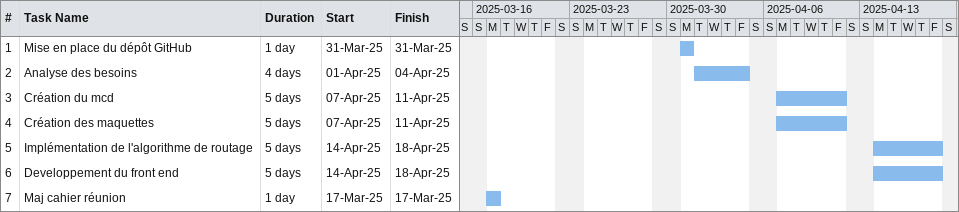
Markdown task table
| ID | Task | Duration | Start | Finish |
|---|---|---|---|---|
| 1 | Mise en place du dépôt GitHub | 1d | 2025-03-31 | 2025-03-31 |
| 2 | Analyse des besoins | 4d | 2025-04-01 | 2025-04-04 |
| 3 | Création du mcd | 5d | 2025-04-07 | 2025-04-11 |
| 4 | Création des maquettes | 5d | 2025-04-07 | 2025-04-11 |
| 5 | Implémentation de l'algorithme de routage | 5d | 2025-04-14 | 2025-04-18 |
| 6 | Developpement du front end | 5d | 2025-04-14 | 2025-04-18 |
| 7 | Maj cahier réunion | 1d | 2025-03-17 | 2025-03-17 |
